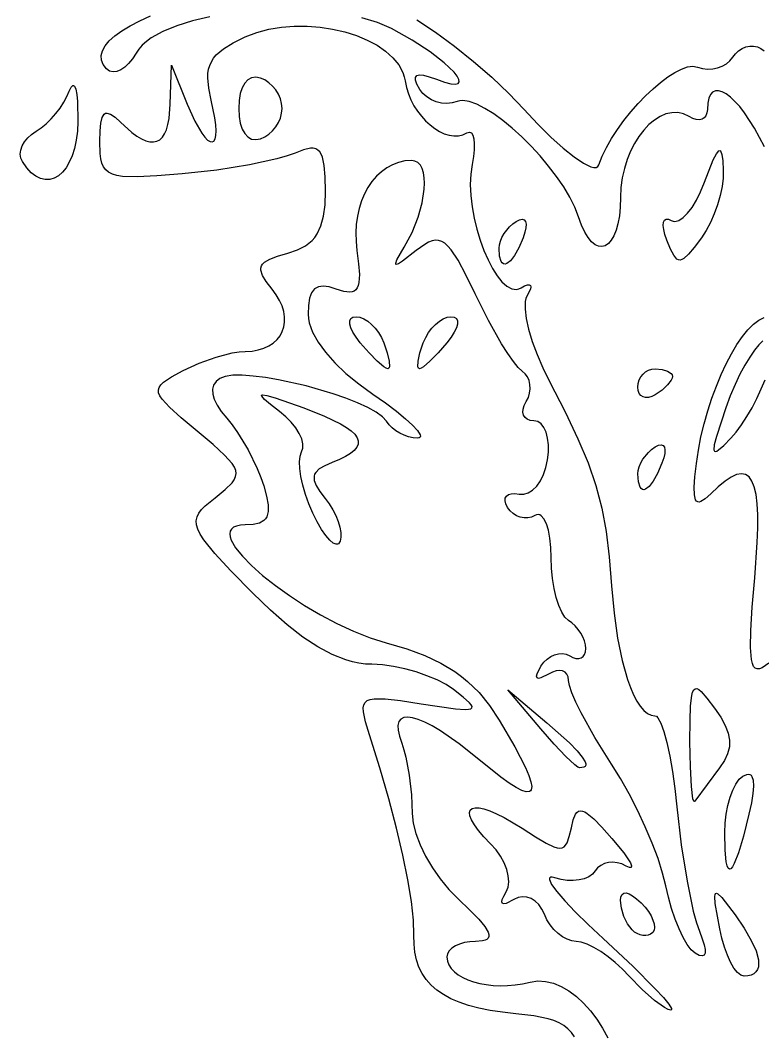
# Model space of a CAD drawing. Header units: millimetres. Extents: x 0.03 to 7.19, y 1.13 to 4.15.
# Drawn here: x 0.028 to 0.503, y 2.255 to 2.905 of the extents above; entities that cross this region are included whole.
import ezdxf

# ---------------------------------------------------------------- set-up
doc = ezdxf.new("R2010")
doc.units = ezdxf.units.MM

msp = doc.modelspace()

# ---------------------------------------------------------------- linework, layer by layer
at = {"flags": 128}
for points in [[(0.149007, 2.907795), (0.137965, 2.905167), (0.127903, 2.902008), (0.11904, 2.898339), (0.111593, 2.894181), (0.108469, 2.891925), (0.105781, 2.889555), (0.103557, 2.887074), (0.101824, 2.884483), (0.099562, 2.880926), (0.097121, 2.877939), (0.094577, 2.875565), (0.092008, 2.873845), (0.089488, 2.872822), (0.087097, 2.872535), (0.08491, 2.873029), (0.083004, 2.874344), (0.080821, 2.877102), (0.079652, 2.87997), (0.079476, 2.882933), (0.08027, 2.885978), (0.082013, 2.889089), (0.084682, 2.892252), (0.088256, 2.895453), (0.092712, 2.898677), (0.09803, 2.901909), (0.104186, 2.905136), (0.111159, 2.908341)], [(0.504226, 2.82458), (0.497833, 2.836519), (0.491417, 2.846249), (0.488284, 2.850231), (0.485247, 2.853595), (0.482339, 2.85632), (0.479594, 2.858382), (0.477046, 2.85976), (0.474728, 2.860433), (0.472674, 2.860377), (0.470918, 2.859572), (0.469493, 2.857995), (0.468434, 2.855624), (0.467773, 2.852438), (0.467546, 2.848413), (0.467309, 2.846196), (0.46663, 2.84441), (0.465557, 2.843074), (0.464138, 2.842207), (0.46242, 2.841827), (0.46045, 2.841954), (0.458277, 2.842606), (0.455949, 2.843802), (0.45231, 2.845543), (0.448581, 2.846375), (0.444806, 2.846351), (0.441029, 2.845522), (0.437297, 2.843943), (0.433654, 2.841667), (0.430144, 2.838745), (0.426813, 2.835231), (0.423706, 2.831178), (0.420867, 2.826638), (0.418342, 2.821665), (0.416175, 2.816312), (0.414412, 2.810631), (0.413096, 2.804675), (0.412274, 2.798496), (0.41199, 2.792149), (0.411795, 2.78587), (0.411234, 2.780245), (0.410342, 2.775291), (0.409156, 2.771026), (0.407711, 2.767466), (0.406044, 2.764627), (0.404191, 2.762527), (0.402188, 2.761182), (0.400071, 2.760609), (0.397875, 2.760825), (0.395637, 2.761847), (0.393393, 2.76369), (0.391178, 2.766373), (0.389029, 2.769911), (0.386983, 2.774322), (0.385074, 2.779622), (0.382716, 2.785769), (0.379514, 2.7922), (0.375576, 2.79881), (0.371013, 2.805494), (0.365935, 2.812148), (0.360451, 2.818668), (0.354671, 2.824948), (0.348706, 2.830885), (0.342664, 2.836375), (0.336655, 2.841311), (0.330791, 2.845591), (0.325179, 2.84911), (0.319931, 2.851763), (0.315155, 2.853445), (0.310963, 2.854054), (0.309119, 2.853922), (0.307462, 2.853483), (0.304185, 2.852571), (0.300791, 2.852263), (0.297381, 2.852527), (0.294051, 2.85333), (0.2909, 2.854641), (0.288027, 2.856428), (0.285529, 2.858659), (0.283504, 2.861302), (0.281689, 2.86457), (0.280743, 2.867118), (0.28068, 2.868954), (0.281513, 2.870087), (0.283255, 2.870524), (0.28592, 2.870275), (0.289522, 2.869346), (0.294074, 2.867747), (0.299266, 2.865938), (0.303272, 2.864929), (0.306145, 2.864659), (0.30794, 2.865065), (0.308712, 2.866085), (0.308515, 2.867659), (0.307404, 2.869724), (0.305433, 2.872219), (0.299132, 2.87825), (0.290048, 2.885258), (0.278619, 2.89275), (0.265282, 2.900233), (0.256451, 2.904074), (0.246416, 2.907173)], [(0.281645, 2.905773), (0.293521, 2.89781), (0.305704, 2.888842), (0.317823, 2.879152), (0.32951, 2.869023), (0.340397, 2.858738), (0.350115, 2.84858), (0.358978, 2.839098), (0.367415, 2.830759), (0.37523, 2.823709), (0.382225, 2.818094), (0.388203, 2.814059), (0.392969, 2.811752), (0.394835, 2.811291), (0.396324, 2.811316), (0.397412, 2.811846), (0.398074, 2.812899), (0.400221, 2.818442), (0.402986, 2.824141), (0.406286, 2.829917), (0.410041, 2.835689), (0.414172, 2.841378), (0.418596, 2.846904), (0.423234, 2.852187), (0.428004, 2.857146), (0.432827, 2.861702), (0.437621, 2.865774), (0.442305, 2.869283), (0.4468, 2.872149), (0.451024, 2.874292), (0.454898, 2.875631), (0.458339, 2.876087), (0.461268, 2.87558), (0.464459, 2.874659), (0.46773, 2.874275), (0.470989, 2.874402), (0.474143, 2.875016), (0.477099, 2.876089), (0.479764, 2.877597), (0.482046, 2.879515), (0.483851, 2.881816), (0.485562, 2.884107), (0.487574, 2.885987), (0.489811, 2.887432), (0.492202, 2.888422), (0.494672, 2.888933), (0.497148, 2.888943), (0.499557, 2.88843), (0.501824, 2.887372), (0.503822, 2.885875)], [(0.382533, 2.254597), (0.380532, 2.257408), (0.378259, 2.259816), (0.37567, 2.261861), (0.37272, 2.263585), (0.369365, 2.265026), (0.365561, 2.266225), (0.356431, 2.268061), (0.344976, 2.269413), (0.336457, 2.270381), (0.328588, 2.271594), (0.321358, 2.27306), (0.314754, 2.274791), (0.308762, 2.276795), (0.303371, 2.279082), (0.298568, 2.281663), (0.294341, 2.284547), (0.290676, 2.287743), (0.287562, 2.291262), (0.284985, 2.295113), (0.282933, 2.299306), (0.281394, 2.30385), (0.280355, 2.308756), (0.279803, 2.314033), (0.279726, 2.319691), (0.279432, 2.329403), (0.278118, 2.341314), (0.27583, 2.355227), (0.272612, 2.370946), (0.268506, 2.388274), (0.263558, 2.407013), (0.257811, 2.426968), (0.25131, 2.447941), (0.248735, 2.456416), (0.247396, 2.46277), (0.247296, 2.465215), (0.247633, 2.467207), (0.24845, 2.468772), (0.249789, 2.469934), (0.251693, 2.47072), (0.254205, 2.471156), (0.261224, 2.471078), (0.271186, 2.469905), (0.284435, 2.467844), (0.306301, 2.464652), (0.312625, 2.46423), (0.31471, 2.464347), (0.316108, 2.464694), (0.31684, 2.465282), (0.316928, 2.466121), (0.316394, 2.467219), (0.315259, 2.468586), (0.311277, 2.472167), (0.305157, 2.476941), (0.300305, 2.480134), (0.29454, 2.483126), (0.288075, 2.485851), (0.281126, 2.488243), (0.273907, 2.490235), (0.266633, 2.491761), (0.25952, 2.492755), (0.252782, 2.493149), (0.248687, 2.493359), (0.244541, 2.493897), (0.240337, 2.494768), (0.236067, 2.495978), (0.227293, 2.499432), (0.218155, 2.504299), (0.208587, 2.510617), (0.198522, 2.518427), (0.187896, 2.527767), (0.176643, 2.538677), (0.162619, 2.552988), (0.152219, 2.564179), (0.145204, 2.572859), (0.142891, 2.576446), (0.141334, 2.579634), (0.140503, 2.582497), (0.140369, 2.585111), (0.140901, 2.587553), (0.142069, 2.589898), (0.143843, 2.592222), (0.146194, 2.594602), (0.152504, 2.59983), (0.158918, 2.605008), (0.163323, 2.609362), (0.164736, 2.611365), (0.165603, 2.613323), (0.16591, 2.615292), (0.165641, 2.617325), (0.164784, 2.619475), (0.163322, 2.621798), (0.15853, 2.627176), (0.151147, 2.633889), (0.14106, 2.642372), (0.130735, 2.651016), (0.123237, 2.657723), (0.118464, 2.66292), (0.117069, 2.665086), (0.116318, 2.667035), (0.116199, 2.66882), (0.116699, 2.670495), (0.117806, 2.672113), (0.119507, 2.673727), (0.124642, 2.677159), (0.132004, 2.681219), (0.14224, 2.685993), (0.15314, 2.689901), (0.163399, 2.692541), (0.16788, 2.69326), (0.171712, 2.69351), (0.176096, 2.693747), (0.180103, 2.694434), (0.183719, 2.69554), (0.18693, 2.697033), (0.189723, 2.69888), (0.192084, 2.701051), (0.193999, 2.703512), (0.195454, 2.706231), (0.196435, 2.709177), (0.19693, 2.712317), (0.196923, 2.715619), (0.196402, 2.719051), (0.195352, 2.722582), (0.19376, 2.726178), (0.191611, 2.729809), (0.188893, 2.733441), (0.185191, 2.738216), (0.182792, 2.742182), (0.181754, 2.745473), (0.181764, 2.746907), (0.182136, 2.748222), (0.182878, 2.749436), (0.183997, 2.750564), (0.187397, 2.752632), (0.192393, 2.754561), (0.199046, 2.756483), (0.205215, 2.75851), (0.210351, 2.761155), (0.212552, 2.762742), (0.214518, 2.764523), (0.216259, 2.766513), (0.217782, 2.768724), (0.220207, 2.773864), (0.221858, 2.780051), (0.222801, 2.787393), (0.223101, 2.795997), (0.222927, 2.805258), (0.222331, 2.812467), (0.221201, 2.817767), (0.220401, 2.819743), (0.219426, 2.821295), (0.218262, 2.822439), (0.216895, 2.823194), (0.215312, 2.823575), (0.213498, 2.823602), (0.209122, 2.822661), (0.203657, 2.82051), (0.198674, 2.818661), (0.191942, 2.816753), (0.174421, 2.812979), (0.153462, 2.809628), (0.131435, 2.807135), (0.115099, 2.805816), (0.102516, 2.805235), (0.093202, 2.805584), (0.089619, 2.806168), (0.086671, 2.807056), (0.084297, 2.808272), (0.082436, 2.809841), (0.081028, 2.811786), (0.080013, 2.814132), (0.079329, 2.816901), (0.078915, 2.82012), (0.078657, 2.827997), (0.078804, 2.834644), (0.079281, 2.839732), (0.08014, 2.843308), (0.081433, 2.84542), (0.082258, 2.845942), (0.083212, 2.846116), (0.08553, 2.845442), (0.088439, 2.843447), (0.09199, 2.840177), (0.099099, 2.83376), (0.102327, 2.831399), (0.105335, 2.829602), (0.108122, 2.828368), (0.110687, 2.827697), (0.113027, 2.827588), (0.115143, 2.828042), (0.117032, 2.829057), (0.118693, 2.830633), (0.120125, 2.832769), (0.121326, 2.835466), (0.122295, 2.838722), (0.123031, 2.842538), (0.123796, 2.851844), (0.124504, 2.876844), (0.13456, 2.851844), (0.139447, 2.840904), (0.143867, 2.83324), (0.145842, 2.830628), (0.14763, 2.828823), (0.149205, 2.827821), (0.150546, 2.82762), (0.151627, 2.828214), (0.152426, 2.829601), (0.152918, 2.831777), (0.153079, 2.834736), (0.152887, 2.838477), (0.152317, 2.842994), (0.149949, 2.854344), (0.148335, 2.86203), (0.147744, 2.868567), (0.147866, 2.871468), (0.148283, 2.874156), (0.149011, 2.876657), (0.150061, 2.878997), (0.151449, 2.881199), (0.153187, 2.88329), (0.157767, 2.887238), (0.163911, 2.891041), (0.171726, 2.894899), (0.179064, 2.897742), (0.186814, 2.899824), (0.19486, 2.901175), (0.203087, 2.901828), (0.211381, 2.901815), (0.219627, 2.901166), (0.227708, 2.899914), (0.235511, 2.89809), (0.24292, 2.895727), (0.24982, 2.892855), (0.256096, 2.889506), (0.261633, 2.885712), (0.266315, 2.881505), (0.270029, 2.876915), (0.272658, 2.871976), (0.27353, 2.869385), (0.274087, 2.866719), (0.27493, 2.862538), (0.276185, 2.858473), (0.277811, 2.854558), (0.279766, 2.850829), (0.282008, 2.847322), (0.284496, 2.844071), (0.287186, 2.841111), (0.290039, 2.838479), (0.293011, 2.836209), (0.296061, 2.834337), (0.299147, 2.832897), (0.302228, 2.831926), (0.305261, 2.831458), (0.308205, 2.831528), (0.311017, 2.832173), (0.313657, 2.833427), (0.315218, 2.83394), (0.316477, 2.83342), (0.31742, 2.83195), (0.318034, 2.829613), (0.318304, 2.826491), (0.318217, 2.822667), (0.317761, 2.818225), (0.316921, 2.813247), (0.316059, 2.80698), (0.31582, 2.800273), (0.31615, 2.793258), (0.316997, 2.786067), (0.318309, 2.778833), (0.320032, 2.771689), (0.322114, 2.764766), (0.324502, 2.758196), (0.327145, 2.752113), (0.329988, 2.746648), (0.33298, 2.741935), (0.336067, 2.738104), (0.339198, 2.735289), (0.34232, 2.733622), (0.34386, 2.73326), (0.345379, 2.733235), (0.346869, 2.733563), (0.348324, 2.73426), (0.350562, 2.73549), (0.352322, 2.736138), (0.35359, 2.736224), (0.354353, 2.735764), (0.354599, 2.734777), (0.354314, 2.73328), (0.352101, 2.72883), (0.351426, 2.727334), (0.350996, 2.725452), (0.350838, 2.720646), (0.351569, 2.714635), (0.353131, 2.707642), (0.355464, 2.699892), (0.35851, 2.691607), (0.362209, 2.683012), (0.366504, 2.67433), (0.376578, 2.654769), (0.384735, 2.637633), (0.391203, 2.62217), (0.396212, 2.607623), (0.399993, 2.593239), (0.402774, 2.578262), (0.404784, 2.561937), (0.406254, 2.54351), (0.407816, 2.525853), (0.410077, 2.509806), (0.412959, 2.495598), (0.416386, 2.483458), (0.41828, 2.478236), (0.420282, 2.473617), (0.422382, 2.46963), (0.424571, 2.466303), (0.426838, 2.463666), (0.429175, 2.461747), (0.431571, 2.460574), (0.434018, 2.460177), (0.434918, 2.459874), (0.435849, 2.458986), (0.437772, 2.455574), (0.439731, 2.45018), (0.441667, 2.443042), (0.443524, 2.4344), (0.445245, 2.424493), (0.446771, 2.413562), (0.448046, 2.401844), (0.450876, 2.377516), (0.45453, 2.354399), (0.458536, 2.335105), (0.460523, 2.327708), (0.462421, 2.322247), (0.464278, 2.317469), (0.465506, 2.313538), (0.466107, 2.310459), (0.466082, 2.308241), (0.465433, 2.306891), (0.464161, 2.306416), (0.462268, 2.306824), (0.459754, 2.308122), (0.457283, 2.310295), (0.454693, 2.313749), (0.45206, 2.318307), (0.449462, 2.32379), (0.446977, 2.330021), (0.44468, 2.336823), (0.442649, 2.344017), (0.440962, 2.351427), (0.438945, 2.359541), (0.435978, 2.368752), (0.432202, 2.378742), (0.427761, 2.389191), (0.422796, 2.399781), (0.417451, 2.410193), (0.411866, 2.420107), (0.406185, 2.429205), (0.395497, 2.446302), (0.386744, 2.462109), (0.383375, 2.468979), (0.380829, 2.474867), (0.379219, 2.479552), (0.378657, 2.482816), (0.378395, 2.485064), (0.377644, 2.486848), (0.376457, 2.488153), (0.374886, 2.48896), (0.372985, 2.489254), (0.370805, 2.489017), (0.368401, 2.488233), (0.365824, 2.486885), (0.360989, 2.484451), (0.359464, 2.484179), (0.358542, 2.484526), (0.358232, 2.485486), (0.358538, 2.487051), (0.361032, 2.491969), (0.362861, 2.494451), (0.364974, 2.496516), (0.367296, 2.498135), (0.369752, 2.499281), (0.372268, 2.499928), (0.374768, 2.500047), (0.377177, 2.499611), (0.379421, 2.498594), (0.381496, 2.497537), (0.383434, 2.496988), (0.385191, 2.496928), (0.386725, 2.497339), (0.387992, 2.4982), (0.38895, 2.499494), (0.389556, 2.501201), (0.389768, 2.503302), (0.389541, 2.505675), (0.388891, 2.508159), (0.387864, 2.510682), (0.386504, 2.51317), (0.384858, 2.515548), (0.382971, 2.517743), (0.380889, 2.519681), (0.378657, 2.521288), (0.376425, 2.523348), (0.374343, 2.526584), (0.372456, 2.530832), (0.37081, 2.535927), (0.36945, 2.541704), (0.368423, 2.547999), (0.367773, 2.554647), (0.367546, 2.561483), (0.367334, 2.568048), (0.366728, 2.573921), (0.36577, 2.578991), (0.364502, 2.583148), (0.362969, 2.58628), (0.361212, 2.588278), (0.360263, 2.588816), (0.359274, 2.58903), (0.358251, 2.588905), (0.357199, 2.588427), (0.354973, 2.58738), (0.352617, 2.58686), (0.350199, 2.586845), (0.347792, 2.587314), (0.345468, 2.588247), (0.343296, 2.58962), (0.341349, 2.591415), (0.339699, 2.593608), (0.338558, 2.595869), (0.338065, 2.597858), (0.338188, 2.59954), (0.338898, 2.60088), (0.340165, 2.601843), (0.341958, 2.602395), (0.344248, 2.602499), (0.347004, 2.602122), (0.349984, 2.602018), (0.352914, 2.602908), (0.355721, 2.604701), (0.358329, 2.607307), (0.360662, 2.610637), (0.362647, 2.6146), (0.364207, 2.619106), (0.365268, 2.624066), (0.365778, 2.629088), (0.365761, 2.633773), (0.36525, 2.638019), (0.364282, 2.641722), (0.362892, 2.644781), (0.361116, 2.647093), (0.358988, 2.648556), (0.356546, 2.649066), (0.354181, 2.649318), (0.352278, 2.65004), (0.350855, 2.651182), (0.349933, 2.652693), (0.349531, 2.654522), (0.349669, 2.656619), (0.350366, 2.658933), (0.351643, 2.661413), (0.352964, 2.664039), (0.35379, 2.666768), (0.354131, 2.669521), (0.353997, 2.672219), (0.3534, 2.674781), (0.35235, 2.677128), (0.350858, 2.67918), (0.348935, 2.680858), (0.346458, 2.683147), (0.34337, 2.686952), (0.339794, 2.692072), (0.335853, 2.698302), (0.32737, 2.713287), (0.318907, 2.730288), (0.313005, 2.74258), (0.307982, 2.751955), (0.303571, 2.75861), (0.30151, 2.76098), (0.299501, 2.762745), (0.297509, 2.76393), (0.295502, 2.764559), (0.293445, 2.764658), (0.291305, 2.764251), (0.289049, 2.763364), (0.286641, 2.76202), (0.28124, 2.758066), (0.272374, 2.751199), (0.269794, 2.74958), (0.268383, 2.749189), (0.268099, 2.749459), (0.26809, 2.75004), (0.268865, 2.752146), (0.273421, 2.760177), (0.278513, 2.769722), (0.282391, 2.779375), (0.285017, 2.788711), (0.286357, 2.797304), (0.286532, 2.801189), (0.286372, 2.804728), (0.285873, 2.807869), (0.285028, 2.810558), (0.283835, 2.812742), (0.282288, 2.814368), (0.280383, 2.815383), (0.278115, 2.815733), (0.273866, 2.815423), (0.269797, 2.814517), (0.265929, 2.813047), (0.262283, 2.811049), (0.25888, 2.808555), (0.255739, 2.805599), (0.25288, 2.802215), (0.250325, 2.798438), (0.248094, 2.794299), (0.246207, 2.789835), (0.244684, 2.785077), (0.243547, 2.780061), (0.242815, 2.774819), (0.242508, 2.769386), (0.242648, 2.763795), (0.243254, 2.75808), (0.244348, 2.749492), (0.244784, 2.74272), (0.244498, 2.737644), (0.244063, 2.735703), (0.243423, 2.734141), (0.242569, 2.732941), (0.241494, 2.73209), (0.240189, 2.731572), (0.238647, 2.731371), (0.234815, 2.731862), (0.229935, 2.733441), (0.225443, 2.734858), (0.221664, 2.735357), (0.218562, 2.734908), (0.216103, 2.733477), (0.214251, 2.731035), (0.212972, 2.727548), (0.21223, 2.722986), (0.21199, 2.717316), (0.212176, 2.714604), (0.212727, 2.711771), (0.214888, 2.705794), (0.218395, 2.699478), (0.223173, 2.692918), (0.229143, 2.68621), (0.23623, 2.679447), (0.244358, 2.672724), (0.253449, 2.666135), (0.261512, 2.660474), (0.268522, 2.655193), (0.27436, 2.650407), (0.27891, 2.646233), (0.282056, 2.642784), (0.283679, 2.640178), (0.283884, 2.639227), (0.283664, 2.63853), (0.283005, 2.638101), (0.281893, 2.637955), (0.279135, 2.638175), (0.2763, 2.638807), (0.273468, 2.639806), (0.270719, 2.641128), (0.268135, 2.642729), (0.265795, 2.644564), (0.26378, 2.646589), (0.262171, 2.64876), (0.259616, 2.651613), (0.255534, 2.654565), (0.250135, 2.657565), (0.243628, 2.660557), (0.236223, 2.663488), (0.22813, 2.666303), (0.210716, 2.671372), (0.193064, 2.675331), (0.184672, 2.676759), (0.17685, 2.677749), (0.169807, 2.678245), (0.163753, 2.678193), (0.158897, 2.677541), (0.155449, 2.676233), (0.153033, 2.674286), (0.151472, 2.671963), (0.150764, 2.669275), (0.150907, 2.666233), (0.151899, 2.662846), (0.153738, 2.659127), (0.156422, 2.655086), (0.159949, 2.650733), (0.163331, 2.64654), (0.166788, 2.641642), (0.173535, 2.630441), (0.179413, 2.618553), (0.181783, 2.612795), (0.183643, 2.607399), (0.185442, 2.600778), (0.186391, 2.595343), (0.186447, 2.590999), (0.185565, 2.587655), (0.184758, 2.586328), (0.1837, 2.585215), (0.180809, 2.583589), (0.176846, 2.582681), (0.171768, 2.582399), (0.168645, 2.582224), (0.166141, 2.581711), (0.164233, 2.58088), (0.162896, 2.57975), (0.162107, 2.578342), (0.161843, 2.576675), (0.16208, 2.574768), (0.162795, 2.572643), (0.165562, 2.567811), (0.169958, 2.562338), (0.175792, 2.55638), (0.182877, 2.550095), (0.191025, 2.543642), (0.200046, 2.537177), (0.209753, 2.530858), (0.219957, 2.524843), (0.23047, 2.519288), (0.241103, 2.514353), (0.251668, 2.510194), (0.261976, 2.506969), (0.275108, 2.503075), (0.286701, 2.498778), (0.296939, 2.493951), (0.306009, 2.488465), (0.310164, 2.485436), (0.314097, 2.482195), (0.321388, 2.475012), (0.328069, 2.466789), (0.334324, 2.457399), (0.344381, 2.440233), (0.351152, 2.427083), (0.353303, 2.422009), (0.354628, 2.417931), (0.355126, 2.414847), (0.354798, 2.412755), (0.354323, 2.41208), (0.35364, 2.411652), (0.351653, 2.411536), (0.348835, 2.412404), (0.345185, 2.414253), (0.340702, 2.417081), (0.335384, 2.420885), (0.32224, 2.431413), (0.308577, 2.442297), (0.296671, 2.450549), (0.291431, 2.453675), (0.286697, 2.456129), (0.282488, 2.457905), (0.278829, 2.458998), (0.275739, 2.459404), (0.273242, 2.459118), (0.271358, 2.458135), (0.270109, 2.45645), (0.269518, 2.454059), (0.269606, 2.450955), (0.270395, 2.447135), (0.271907, 2.442594), (0.273262, 2.438504), (0.274526, 2.433608), (0.276673, 2.422134), (0.278124, 2.409646), (0.278657, 2.397622), (0.279244, 2.391493), (0.280933, 2.384756), (0.283612, 2.377614), (0.287174, 2.370271), (0.291508, 2.362932), (0.296505, 2.355801), (0.302054, 2.349083), (0.308046, 2.342983), (0.31554, 2.335842), (0.321214, 2.329953), (0.325105, 2.325224), (0.327252, 2.321561), (0.327684, 2.320101), (0.327693, 2.318873), (0.327286, 2.317865), (0.326466, 2.317067), (0.325238, 2.316466), (0.323608, 2.316051), (0.319157, 2.315733), (0.315484, 2.31553), (0.312059, 2.314949), (0.308955, 2.31403), (0.306247, 2.312814), (0.304011, 2.311343), (0.302321, 2.309656), (0.301252, 2.307796), (0.300879, 2.305802), (0.301197, 2.303177), (0.302119, 2.300705), (0.303604, 2.298399), (0.305607, 2.296275), (0.308083, 2.294343), (0.310989, 2.292618), (0.314282, 2.291113), (0.317917, 2.289842), (0.321851, 2.288817), (0.326039, 2.288052), (0.330438, 2.28756), (0.335004, 2.287355), (0.339693, 2.287449), (0.344461, 2.287856), (0.349265, 2.28859), (0.35406, 2.289663), (0.358961, 2.290406), (0.363954, 2.290147), (0.368983, 2.288956), (0.373992, 2.286901), (0.378924, 2.284049), (0.383723, 2.280469), (0.388333, 2.276229), (0.392697, 2.271398), (0.396758, 2.266042), (0.400461, 2.260232), (0.403749, 2.254034)], [(0.029074, 2.815052), (0.028092, 2.817331), (0.027778, 2.819813), (0.028096, 2.822418), (0.029009, 2.825066), (0.030482, 2.827678), (0.032478, 2.830173), (0.03496, 2.832473), (0.037893, 2.834497), (0.041084, 2.836648), (0.044295, 2.839312), (0.047441, 2.842384), (0.050433, 2.845759), (0.053185, 2.849331), (0.05561, 2.852995), (0.05762, 2.856645), (0.059129, 2.860177), (0.060317, 2.862788), (0.061406, 2.863799), (0.061908, 2.86373), (0.062376, 2.86329), (0.063202, 2.86134), (0.063863, 2.85803), (0.064336, 2.853439), (0.064629, 2.840733), (0.064318, 2.83448), (0.063575, 2.82872), (0.062438, 2.823479), (0.060947, 2.818785), (0.059137, 2.814665), (0.057047, 2.811146), (0.054716, 2.808256), (0.052179, 2.806023), (0.049477, 2.804472), (0.046646, 2.803633), (0.043723, 2.803532), (0.040748, 2.804196), (0.037758, 2.805652), (0.03479, 2.807929), (0.031883, 2.811053), (0.029074, 2.815052)], [(0.195324, 2.849066), (0.19504, 2.852138), (0.194228, 2.855186), (0.192943, 2.858131), (0.191244, 2.860892), (0.189186, 2.863391), (0.186827, 2.865546), (0.184225, 2.86728), (0.181435, 2.86851), (0.178465, 2.869052), (0.175778, 2.868646), (0.173409, 2.867342), (0.171391, 2.865189), (0.169761, 2.862236), (0.168554, 2.858532), (0.167804, 2.854126), (0.167546, 2.849066), (0.167804, 2.844006), (0.168554, 2.8396), (0.169761, 2.835896), (0.171391, 2.832943), (0.173409, 2.83079), (0.175778, 2.829486), (0.178465, 2.82908), (0.181435, 2.829622), (0.184225, 2.830852), (0.186827, 2.832586), (0.189186, 2.834741), (0.191244, 2.83724), (0.192943, 2.840001), (0.194228, 2.842946), (0.19504, 2.845994), (0.195324, 2.849066)], [(0.441671, 2.764747), (0.440429, 2.768399), (0.439666, 2.771561), (0.43937, 2.77418), (0.439528, 2.776207), (0.440131, 2.777588), (0.441167, 2.778272), (0.442624, 2.778208), (0.44449, 2.777344), (0.445572, 2.776872), (0.446737, 2.776726), (0.449273, 2.777356), (0.452012, 2.779136), (0.454867, 2.781965), (0.457751, 2.785744), (0.460578, 2.790371), (0.463261, 2.795748), (0.465712, 2.801774), (0.47134, 2.816122), (0.473344, 2.820093), (0.474891, 2.821983), (0.475513, 2.822159), (0.476045, 2.82183), (0.476867, 2.819677), (0.47742, 2.815561), (0.477768, 2.809524), (0.477642, 2.804513), (0.476938, 2.799035), (0.475713, 2.793267), (0.474023, 2.787387), (0.471927, 2.781573), (0.469481, 2.776003), (0.466742, 2.770853), (0.463768, 2.766302), (0.459152, 2.760128), (0.455464, 2.755692), (0.452504, 2.752978), (0.451235, 2.752262), (0.450074, 2.751972), (0.448995, 2.752106), (0.447974, 2.752661), (0.446006, 2.755029), (0.443972, 2.759062), (0.441671, 2.764747)], [(0.334212, 2.759524), (0.334436, 2.761763), (0.335077, 2.764118), (0.336091, 2.76652), (0.337433, 2.768898), (0.340921, 2.7733), (0.342979, 2.775183), (0.345185, 2.77676), (0.347339, 2.777837), (0.349062, 2.778163), (0.35034, 2.777774), (0.351159, 2.776703), (0.351504, 2.774986), (0.351362, 2.772657), (0.350719, 2.769751), (0.34956, 2.766302), (0.346779, 2.759832), (0.344044, 2.75488), (0.341457, 2.751489), (0.339115, 2.749705), (0.338068, 2.749429), (0.33712, 2.749572), (0.336284, 2.750138), (0.335571, 2.751134), (0.334569, 2.754437), (0.334212, 2.759524)], [(0.245324, 2.699066), (0.242658, 2.702542), (0.240647, 2.705725), (0.239298, 2.708563), (0.238619, 2.711003), (0.238618, 2.712993), (0.239304, 2.71448), (0.240685, 2.715411), (0.242768, 2.715733), (0.245166, 2.715392), (0.247656, 2.714418), (0.250164, 2.712876), (0.252619, 2.710837), (0.254947, 2.708368), (0.257077, 2.705537), (0.258935, 2.702414), (0.260449, 2.699066), (0.262627, 2.692595), (0.263834, 2.687295), (0.263984, 2.683714), (0.263635, 2.682739), (0.26299, 2.682399), (0.261937, 2.682739), (0.260408, 2.683714), (0.256214, 2.687295), (0.250992, 2.692595), (0.245324, 2.699066)], [(0.28574, 2.699066), (0.287258, 2.702414), (0.289118, 2.705537), (0.291248, 2.708368), (0.293575, 2.710837), (0.296028, 2.712876), (0.298535, 2.714418), (0.301023, 2.715392), (0.303421, 2.715733), (0.305505, 2.715411), (0.306887, 2.71448), (0.307575, 2.712993), (0.307577, 2.711003), (0.306901, 2.708563), (0.305554, 2.705725), (0.303544, 2.702542), (0.300879, 2.699066), (0.295202, 2.692595), (0.289976, 2.687295), (0.285781, 2.683714), (0.284252, 2.682739), (0.283199, 2.682399), (0.282554, 2.682739), (0.282205, 2.683714), (0.282355, 2.687295), (0.283562, 2.692595), (0.28574, 2.699066)], [(0.506962, 2.493955), (0.50273, 2.490985), (0.500989, 2.490289), (0.499488, 2.490173), (0.498222, 2.490676), (0.497183, 2.491839), (0.496366, 2.493702), (0.495763, 2.496304), (0.495174, 2.503886), (0.495363, 2.514906), (0.496278, 2.529683), (0.497865, 2.548538), (0.499492, 2.571085), (0.499812, 2.580551), (0.499793, 2.588836), (0.499423, 2.595956), (0.498695, 2.60193), (0.4976, 2.606773), (0.496127, 2.610503), (0.49427, 2.613138), (0.492017, 2.614694), (0.489361, 2.615189), (0.486293, 2.61464), (0.482803, 2.613063), (0.478882, 2.610477), (0.474522, 2.606898), (0.469712, 2.602344), (0.466189, 2.599135), (0.463416, 2.597384), (0.4623, 2.597079), (0.461358, 2.597167), (0.460586, 2.597658), (0.459978, 2.598561), (0.459239, 2.601643), (0.459105, 2.60649), (0.459539, 2.61318), (0.460504, 2.621788), (0.461785, 2.630259), (0.463462, 2.638745), (0.465496, 2.647168), (0.46785, 2.655451), (0.470484, 2.663517), (0.473361, 2.671288), (0.476442, 2.678687), (0.479688, 2.685635), (0.483062, 2.692057), (0.486524, 2.697873), (0.490037, 2.703007), (0.493563, 2.707382), (0.497062, 2.710919), (0.500496, 2.713542), (0.503828, 2.715172)], [(0.502997, 2.700266), (0.500443, 2.697692), (0.49764, 2.694207), (0.494656, 2.689868), (0.491558, 2.684735), (0.488412, 2.678866), (0.485287, 2.672319), (0.482249, 2.665153), (0.479365, 2.657427), (0.473313, 2.639096), (0.471946, 2.633645), (0.471716, 2.630484), (0.472035, 2.62972), (0.472646, 2.629476), (0.473554, 2.629735), (0.47476, 2.63048), (0.47808, 2.633357), (0.482629, 2.637969), (0.485977, 2.641851), (0.489413, 2.646514), (0.49284, 2.651783), (0.49616, 2.657479), (0.499276, 2.663427), (0.50209, 2.669449), (0.504504, 2.675369)], [(0.423101, 2.670635), (0.423328, 2.672999), (0.423978, 2.675204), (0.425006, 2.677202), (0.426365, 2.678944), (0.428011, 2.680384), (0.429898, 2.681471), (0.43198, 2.682159), (0.434212, 2.682399), (0.438527, 2.682012), (0.44206, 2.680958), (0.444447, 2.679399), (0.445097, 2.678481), (0.445324, 2.677497), (0.445097, 2.676372), (0.444447, 2.675053), (0.44206, 2.672021), (0.438527, 2.668786), (0.434212, 2.665733), (0.43198, 2.664593), (0.429898, 2.663995), (0.428011, 2.663917), (0.426365, 2.66434), (0.425006, 2.665244), (0.423978, 2.666608), (0.423328, 2.668412), (0.423101, 2.670635)], [(0.215074, 2.589872), (0.212474, 2.595905), (0.210301, 2.601938), (0.208582, 2.607811), (0.207348, 2.613363), (0.206628, 2.618432), (0.206452, 2.622858), (0.20685, 2.626479), (0.207851, 2.629135), (0.20871, 2.631523), (0.2087, 2.634366), (0.207879, 2.637558), (0.206306, 2.640991), (0.204039, 2.644561), (0.201137, 2.648161), (0.197656, 2.651684), (0.193657, 2.655024), (0.187845, 2.65953), (0.184019, 2.662798), (0.182293, 2.664846), (0.182254, 2.665418), (0.182784, 2.665691), (0.185605, 2.665351), (0.190874, 2.663845), (0.209212, 2.657399), (0.222578, 2.652119), (0.232715, 2.647209), (0.236583, 2.644875), (0.239654, 2.642612), (0.241934, 2.640414), (0.243424, 2.638273), (0.24413, 2.636181), (0.244055, 2.634133), (0.243202, 2.63212), (0.241576, 2.630136), (0.239179, 2.628173), (0.236017, 2.626225), (0.232091, 2.624284), (0.227407, 2.622344), (0.222662, 2.620304), (0.219155, 2.61824), (0.216862, 2.616042), (0.216166, 2.61486), (0.215765, 2.613604), (0.21584, 2.610819), (0.217067, 2.607578), (0.219425, 2.603775), (0.222893, 2.599302), (0.225509, 2.595829), (0.227799, 2.592149), (0.229723, 2.588376), (0.231242, 2.584622), (0.232316, 2.580997), (0.232907, 2.577615), (0.232973, 2.574586), (0.232476, 2.572024), (0.231433, 2.570383), (0.230732, 2.570037), (0.229923, 2.569995), (0.228019, 2.570785), (0.225791, 2.572682), (0.223311, 2.575613), (0.22065, 2.579503), (0.217881, 2.58428), (0.215074, 2.589872)], [(0.423101, 2.61508), (0.423325, 2.617318), (0.423966, 2.619673), (0.42498, 2.622075), (0.426322, 2.624453), (0.42981, 2.628855), (0.431867, 2.630739), (0.434074, 2.632316), (0.436227, 2.633389), (0.437951, 2.633713), (0.439229, 2.633323), (0.440048, 2.632253), (0.440393, 2.630538), (0.440251, 2.628211), (0.439608, 2.625306), (0.438449, 2.621858), (0.435668, 2.615384), (0.432933, 2.610429), (0.430346, 2.607039), (0.428004, 2.605255), (0.426957, 2.60498), (0.426009, 2.605124), (0.425173, 2.605691), (0.42446, 2.606688), (0.423458, 2.609992), (0.423101, 2.61508)], [(0.360935, 2.451844), (0.339768, 2.476844), (0.364768, 2.455677), (0.379234, 2.442781), (0.38413, 2.437814), (0.387492, 2.433802), (0.389336, 2.430723), (0.389695, 2.429525), (0.38968, 2.428552), (0.389295, 2.4278), (0.388541, 2.427267), (0.385935, 2.426844), (0.384732, 2.427354), (0.382775, 2.428816), (0.377008, 2.434188), (0.369454, 2.442137), (0.360935, 2.451844)], [(0.456435, 2.443774), (0.456513, 2.456914), (0.456843, 2.466672), (0.457568, 2.473243), (0.458125, 2.475394), (0.458834, 2.476821), (0.459714, 2.477549), (0.460783, 2.477602), (0.462059, 2.477004), (0.46356, 2.47578), (0.467308, 2.47155), (0.472171, 2.465108), (0.476136, 2.459288), (0.47906, 2.454016), (0.480953, 2.449167), (0.481825, 2.444615), (0.481688, 2.440234), (0.480552, 2.435901), (0.478427, 2.431488), (0.475324, 2.426872), (0.459574, 2.405552), (0.459252, 2.405301), (0.45894, 2.405494), (0.458351, 2.407132), (0.457353, 2.414866), (0.456681, 2.427499), (0.456435, 2.443774)], [(0.478657, 2.385441), (0.478893, 2.39141), (0.479568, 2.397259), (0.480636, 2.402842), (0.482049, 2.408009), (0.483761, 2.412613), (0.485723, 2.416505), (0.48789, 2.419539), (0.490212, 2.421566), (0.49276, 2.422711), (0.493816, 2.422827), (0.494726, 2.422641), (0.49549, 2.422153), (0.496107, 2.421365), (0.496903, 2.418892), (0.497112, 2.415232), (0.496732, 2.410394), (0.495761, 2.404387), (0.494199, 2.397219), (0.490596, 2.383062), (0.487458, 2.372523), (0.484789, 2.365604), (0.483632, 2.363503), (0.482594, 2.362309), (0.481677, 2.362022), (0.480879, 2.362642), (0.480203, 2.364169), (0.479648, 2.366605), (0.478905, 2.374204), (0.478657, 2.385441)], [(0.417546, 2.29351), (0.413223, 2.297974), (0.408647, 2.302139), (0.403959, 2.305913), (0.399296, 2.309205), (0.394797, 2.311924), (0.3906, 2.313979), (0.386846, 2.315279), (0.383671, 2.315733), (0.380771, 2.316087), (0.377803, 2.317104), (0.374851, 2.318711), (0.371999, 2.320837), (0.36933, 2.323411), (0.366927, 2.326362), (0.364874, 2.329618), (0.363254, 2.333108), (0.361637, 2.336485), (0.359636, 2.339303), (0.357325, 2.341526), (0.354777, 2.34312), (0.352065, 2.344049), (0.349264, 2.344278), (0.346446, 2.343772), (0.343685, 2.342497), (0.338815, 2.340036), (0.33727, 2.339748), (0.336329, 2.340076), (0.335999, 2.341016), (0.336288, 2.342559), (0.337204, 2.344698), (0.338754, 2.347427), (0.339992, 2.350389), (0.340441, 2.353858), (0.340142, 2.357707), (0.339134, 2.361811), (0.33746, 2.366043), (0.335158, 2.370277), (0.332271, 2.374387), (0.328837, 2.378247), (0.324517, 2.38278), (0.321059, 2.38685), (0.318439, 2.390444), (0.31663, 2.39355), (0.315608, 2.396156), (0.315347, 2.398248), (0.315821, 2.399814), (0.317004, 2.400842), (0.318872, 2.401319), (0.321398, 2.401233), (0.324558, 2.40057), (0.328326, 2.399319), (0.332675, 2.397466), (0.337582, 2.395), (0.348962, 2.388177), (0.357592, 2.382628), (0.364301, 2.378671), (0.369379, 2.376308), (0.371397, 2.375726), (0.373117, 2.375543), (0.374575, 2.375761), (0.375806, 2.37638), (0.376849, 2.377399), (0.377738, 2.37882), (0.379202, 2.382867), (0.38049, 2.388524), (0.381739, 2.39367), (0.383214, 2.397193), (0.38409, 2.398332), (0.385087, 2.399048), (0.386227, 2.399336), (0.38753, 2.399189), (0.389019, 2.398603), (0.390715, 2.397572), (0.394813, 2.394151), (0.399995, 2.388882), (0.406435, 2.381719), (0.414026, 2.372471), (0.41827, 2.36605), (0.419044, 2.36408), (0.41887, 2.363033), (0.417712, 2.362981), (0.415532, 2.363997), (0.412758, 2.365313), (0.409908, 2.366115), (0.407062, 2.366416), (0.404301, 2.366227), (0.401706, 2.365563), (0.399358, 2.364436), (0.397338, 2.362859), (0.395726, 2.360844), (0.393997, 2.358803), (0.39163, 2.357152), (0.388732, 2.355907), (0.385407, 2.355089), (0.381762, 2.354713), (0.377902, 2.354799), (0.373934, 2.355364), (0.369962, 2.356427), (0.368277, 2.356845), (0.367148, 2.35679), (0.36656, 2.356282), (0.366496, 2.355341), (0.367879, 2.352239), (0.371171, 2.347644), (0.376243, 2.341717), (0.38297, 2.334617), (0.391225, 2.326504), (0.400879, 2.317538), (0.41977, 2.299911), (0.434245, 2.285405), (0.439383, 2.279791), (0.442885, 2.275521), (0.444572, 2.272781), (0.44468, 2.272044), (0.444268, 2.27176), (0.442528, 2.272118), (0.440112, 2.273329), (0.433688, 2.277953), (0.425873, 2.284919), (0.417546, 2.29351)], [(0.419393, 2.323135), (0.41652, 2.326921), (0.414166, 2.331741), (0.412575, 2.336981), (0.41199, 2.342024), (0.412228, 2.344277), (0.412922, 2.345821), (0.414045, 2.346657), (0.41557, 2.34679), (0.417468, 2.346223), (0.419713, 2.34496), (0.422276, 2.343004), (0.425129, 2.340358), (0.427655, 2.337602), (0.429784, 2.334805), (0.431487, 2.332042), (0.432733, 2.329392), (0.433493, 2.326933), (0.433735, 2.32474), (0.433429, 2.322893), (0.432546, 2.321469), (0.431238, 2.320468), (0.429727, 2.319827), (0.428066, 2.319538), (0.426308, 2.319594), (0.424508, 2.319988), (0.42272, 2.320715), (0.420997, 2.321766), (0.419393, 2.323135)], [(0.475435, 2.323858), (0.472631, 2.340041), (0.472312, 2.344437), (0.472464, 2.345747), (0.472839, 2.346481), (0.473449, 2.346648), (0.474304, 2.346259), (0.4768, 2.343856), (0.485254, 2.332844), (0.491216, 2.324143), (0.4957, 2.316397), (0.498697, 2.309668), (0.500199, 2.304021), (0.500385, 2.301622), (0.500194, 2.299518), (0.499625, 2.297715), (0.498676, 2.296223), (0.497346, 2.295048), (0.495634, 2.294199), (0.493539, 2.293684), (0.49106, 2.29351), (0.488968, 2.29413), (0.486788, 2.295905), (0.484584, 2.298711), (0.482419, 2.302424), (0.480358, 2.306919), (0.478464, 2.312073), (0.476802, 2.317761), (0.475435, 2.323858)]]:
    msp.add_lwpolyline(points, dxfattribs=at)

doc.saveas('drawing.dxf')
